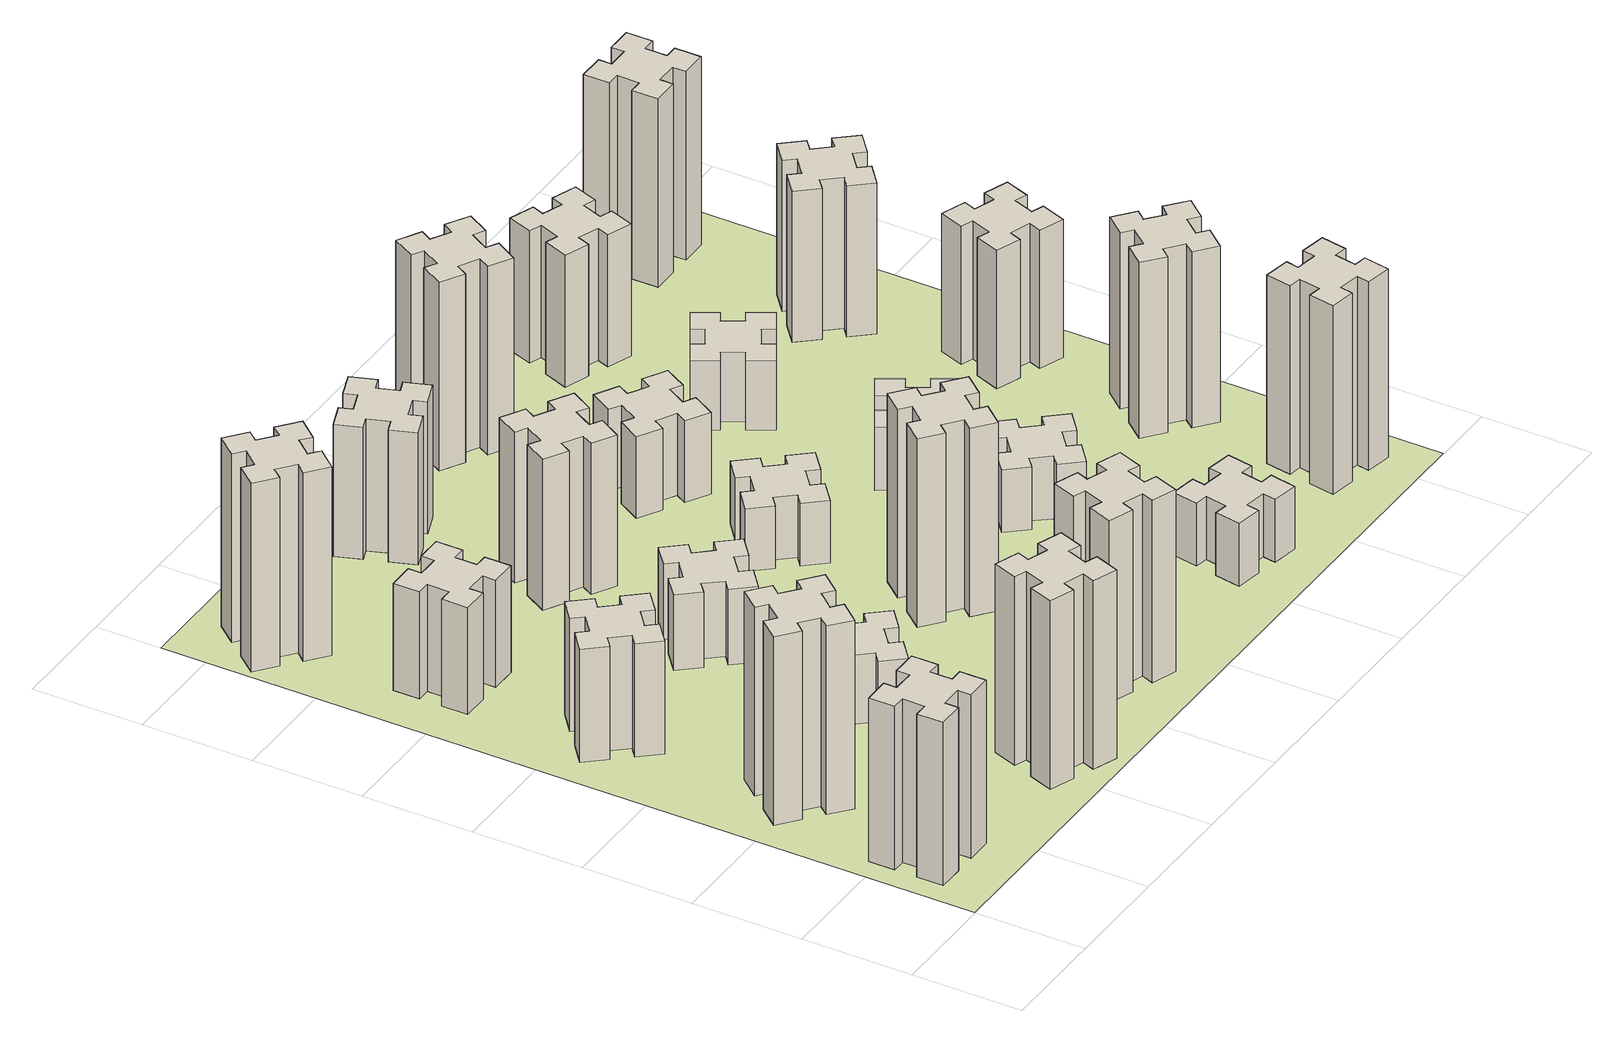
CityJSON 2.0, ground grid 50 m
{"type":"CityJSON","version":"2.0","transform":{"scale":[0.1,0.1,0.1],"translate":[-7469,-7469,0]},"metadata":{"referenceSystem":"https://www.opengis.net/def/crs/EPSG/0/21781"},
"CityObjects":{
"building1":{"type":"Building","attributes":{"class":"1000","function":"1000","usage":"1000","yearOfConstruction":2016,"roofType":"1000","measuredHeight":78,"storeysAboveGround":30,"storeysBelowGround":0},"geometry":[{"type":"Solid","lod":"1","boundaries":[[[[0,1,2,3,4,5,6,7,8,9,10,11,12,13,14,15,16,17,18,19]],[[17,16,20,21]],[[16,15,22,20]],[[15,14,23,22]],[[14,13,24,23]],[[13,12,25,24]],[[12,11,26,25]],[[11,10,27,26]],[[10,9,28,27]],[[9,8,29,28]],[[8,7,30,29]],[[7,6,31,30]],[[6,5,32,31]],[[5,4,33,32]],[[4,3,34,33]],[[3,2,35,34]],[[2,1,36,35]],[[1,0,37,36]],[[0,19,38,37]],[[19,18,39,38]],[[18,17,21,39]],[[24,25,26,27,28,29,30,31,32,33,34,35,36,37,38,39,21,20,22,23]]]]}]},
"building2":{"type":"Building","attributes":{"class":"1000","function":"1000","usage":"1000","yearOfConstruction":2016,"roofType":"1000","measuredHeight":90,"storeysAboveGround":30,"storeysBelowGround":0},"geometry":[{"type":"Solid","lod":"1","boundaries":[[[[40,41,42,43,44,45,46,47,48,49,50,51,52,53,54,55,56,57,58,59]],[[57,56,60,61]],[[56,55,62,60]],[[55,54,63,62]],[[54,53,64,63]],[[53,52,65,64]],[[52,51,66,65]],[[51,50,67,66]],[[50,49,68,67]],[[49,48,69,68]],[[48,47,70,69]],[[47,46,71,70]],[[46,45,72,71]],[[45,44,73,72]],[[44,43,74,73]],[[43,42,75,74]],[[42,41,76,75]],[[41,40,77,76]],[[40,59,78,77]],[[59,58,79,78]],[[58,57,61,79]],[[64,65,66,67,68,69,70,71,72,73,74,75,76,77,78,79,61,60,62,63]]]]}]},
"building3":{"type":"Building","attributes":{"class":"1000","function":"1000","usage":"1000","yearOfConstruction":2016,"roofType":"1000","measuredHeight":54,"storeysAboveGround":30,"storeysBelowGround":0},"geometry":[{"type":"Solid","lod":"1","boundaries":[[[[80,81,82,83,84,85,86,87,88,89,90,91,92,93,94,95,96,97,98,99]],[[97,96,100,101]],[[96,95,102,100]],[[95,94,103,102]],[[94,93,104,103]],[[93,92,105,104]],[[92,91,106,105]],[[91,90,107,106]],[[90,89,108,107]],[[89,88,109,108]],[[88,87,110,109]],[[87,86,111,110]],[[86,85,112,111]],[[85,84,113,112]],[[84,83,114,113]],[[83,82,115,114]],[[82,81,116,115]],[[81,80,117,116]],[[80,99,118,117]],[[99,98,119,118]],[[98,97,101,119]],[[104,105,106,107,108,109,110,111,112,113,114,115,116,117,118,119,101,100,102,103]]]]}]},
"building4":{"type":"Building","attributes":{"class":"1000","function":"1000","usage":"1000","yearOfConstruction":2016,"roofType":"1000","measuredHeight":51,"storeysAboveGround":30,"storeysBelowGround":0},"geometry":[{"type":"Solid","lod":"1","boundaries":[[[[120,121,122,123,124,125,126,127,128,129,130,131,132,133,134,135,136,137,138,139]],[[137,136,140,141]],[[136,135,142,140]],[[135,134,143,142]],[[134,133,144,143]],[[133,132,145,144]],[[132,131,146,145]],[[131,130,147,146]],[[130,129,148,147]],[[129,128,149,148]],[[128,127,150,149]],[[127,126,151,150]],[[126,125,152,151]],[[125,124,153,152]],[[124,123,154,153]],[[123,122,155,154]],[[122,121,156,155]],[[121,120,157,156]],[[120,139,158,157]],[[139,138,159,158]],[[138,137,141,159]],[[144,145,146,147,148,149,150,151,152,153,154,155,156,157,158,159,141,140,142,143]]]]}]},
"building5":{"type":"Building","attributes":{"class":"1000","function":"1000","usage":"1000","yearOfConstruction":2016,"roofType":"1000","measuredHeight":90,"storeysAboveGround":30,"storeysBelowGround":0},"geometry":[{"type":"Solid","lod":"1","boundaries":[[[[160,161,162,163,164,165,166,167,168,169,170,171,172,173,174,175,176,177,178,179]],[[177,176,180,181]],[[176,175,182,180]],[[175,174,183,182]],[[174,173,184,183]],[[173,172,185,184]],[[172,171,186,185]],[[171,170,187,186]],[[170,169,188,187]],[[169,168,189,188]],[[168,167,190,189]],[[167,166,191,190]],[[166,165,192,191]],[[165,164,193,192]],[[164,163,194,193]],[[163,162,195,194]],[[162,161,196,195]],[[161,160,197,196]],[[160,179,198,197]],[[179,178,199,198]],[[178,177,181,199]],[[184,185,186,187,188,189,190,191,192,193,194,195,196,197,198,199,181,180,182,183]]]]}]},
"building6":{"type":"Building","attributes":{"class":"1000","function":"1000","usage":"1000","yearOfConstruction":2016,"roofType":"1000","measuredHeight":90,"storeysAboveGround":30,"storeysBelowGround":0},"geometry":[{"type":"Solid","lod":"1","boundaries":[[[[200,201,202,203,204,205,206,207,208,209,210,211,212,213,214,215,216,217,218,219]],[[217,216,220,221]],[[216,215,222,220]],[[215,214,223,222]],[[214,213,224,223]],[[213,212,225,224]],[[212,211,226,225]],[[211,210,227,226]],[[210,209,228,227]],[[209,208,229,228]],[[208,207,230,229]],[[207,206,231,230]],[[206,205,232,231]],[[205,204,233,232]],[[204,203,234,233]],[[203,202,235,234]],[[202,201,236,235]],[[201,200,237,236]],[[200,219,238,237]],[[219,218,239,238]],[[218,217,221,239]],[[224,225,226,227,228,229,230,231,232,233,234,235,236,237,238,239,221,220,222,223]]]]}]},
"building7":{"type":"Building","attributes":{"class":"1000","function":"1000","usage":"1000","yearOfConstruction":2016,"roofType":"1000","measuredHeight":33,"storeysAboveGround":30,"storeysBelowGround":0},"geometry":[{"type":"Solid","lod":"1","boundaries":[[[[240,241,242,243,244,245,246,247,248,249,250,251,252,253,254,255,256,257,258,259]],[[257,256,260,261]],[[256,255,262,260]],[[255,254,263,262]],[[254,253,264,263]],[[253,252,265,264]],[[252,251,266,265]],[[251,250,267,266]],[[250,249,268,267]],[[249,248,269,268]],[[248,247,270,269]],[[247,246,271,270]],[[246,245,272,271]],[[245,244,273,272]],[[244,243,274,273]],[[243,242,275,274]],[[242,241,276,275]],[[241,240,277,276]],[[240,259,278,277]],[[259,258,279,278]],[[258,257,261,279]],[[264,265,266,267,268,269,270,271,272,273,274,275,276,277,278,279,261,260,262,263]]]]}]},
"building8":{"type":"Building","attributes":{"class":"1000","function":"1000","usage":"1000","yearOfConstruction":2016,"roofType":"1000","measuredHeight":36,"storeysAboveGround":30,"storeysBelowGround":0},"geometry":[{"type":"Solid","lod":"1","boundaries":[[[[280,281,282,283,284,285,286,287,288,289,290,291,292,293,294,295,296,297,298,299]],[[297,296,300,301]],[[296,295,302,300]],[[295,294,303,302]],[[294,293,304,303]],[[293,292,305,304]],[[292,291,306,305]],[[291,290,307,306]],[[290,289,308,307]],[[289,288,309,308]],[[288,287,310,309]],[[287,286,311,310]],[[286,285,312,311]],[[285,284,313,312]],[[284,283,314,313]],[[283,282,315,314]],[[282,281,316,315]],[[281,280,317,316]],[[280,299,318,317]],[[299,298,319,318]],[[298,297,301,319]],[[304,305,306,307,308,309,310,311,312,313,314,315,316,317,318,319,301,300,302,303]]]]}]},
"building9":{"type":"Building","attributes":{"class":"1000","function":"1000","usage":"1000","yearOfConstruction":2016,"roofType":"1000","measuredHeight":87,"storeysAboveGround":30,"storeysBelowGround":0},"geometry":[{"type":"Solid","lod":"1","boundaries":[[[[320,321,322,323,324,325,326,327,328,329,330,331,332,333,334,335,336,337,338,339]],[[337,336,340,341]],[[336,335,342,340]],[[335,334,343,342]],[[334,333,344,343]],[[333,332,345,344]],[[332,331,346,345]],[[331,330,347,346]],[[330,329,348,347]],[[329,328,349,348]],[[328,327,350,349]],[[327,326,351,350]],[[326,325,352,351]],[[325,324,353,352]],[[324,323,354,353]],[[323,322,355,354]],[[322,321,356,355]],[[321,320,357,356]],[[320,339,358,357]],[[339,338,359,358]],[[338,337,341,359]],[[344,345,346,347,348,349,350,351,352,353,354,355,356,357,358,359,341,340,342,343]]]]}]},
"building10":{"type":"Building","attributes":{"class":"1000","function":"1000","usage":"1000","yearOfConstruction":2016,"roofType":"1000","measuredHeight":72,"storeysAboveGround":30,"storeysBelowGround":0},"geometry":[{"type":"Solid","lod":"1","boundaries":[[[[360,361,362,363,364,365,366,367,368,369,370,371,372,373,374,375,376,377,378,379]],[[377,376,380,381]],[[376,375,382,380]],[[375,374,383,382]],[[374,373,384,383]],[[373,372,385,384]],[[372,371,386,385]],[[371,370,387,386]],[[370,369,388,387]],[[369,368,389,388]],[[368,367,390,389]],[[367,366,391,390]],[[366,365,392,391]],[[365,364,393,392]],[[364,363,394,393]],[[363,362,395,394]],[[362,361,396,395]],[[361,360,397,396]],[[360,379,398,397]],[[379,378,399,398]],[[378,377,381,399]],[[384,385,386,387,388,389,390,391,392,393,394,395,396,397,398,399,381,380,382,383]]]]}]},
"building11":{"type":"Building","attributes":{"class":"1000","function":"1000","usage":"1000","yearOfConstruction":2016,"roofType":"1000","measuredHeight":63,"storeysAboveGround":30,"storeysBelowGround":0},"geometry":[{"type":"Solid","lod":"1","boundaries":[[[[400,401,402,403,404,405,406,407,408,409,410,411,412,413,414,415,416,417,418,419]],[[417,416,420,421]],[[416,415,422,420]],[[415,414,423,422]],[[414,413,424,423]],[[413,412,425,424]],[[412,411,426,425]],[[411,410,427,426]],[[410,409,428,427]],[[409,408,429,428]],[[408,407,430,429]],[[407,406,431,430]],[[406,405,432,431]],[[405,404,433,432]],[[404,403,434,433]],[[403,402,435,434]],[[402,401,436,435]],[[401,400,437,436]],[[400,419,438,437]],[[419,418,439,438]],[[418,417,421,439]],[[424,425,426,427,428,429,430,431,432,433,434,435,436,437,438,439,421,420,422,423]]]]}]},
"building12":{"type":"Building","attributes":{"class":"1000","function":"1000","usage":"1000","yearOfConstruction":2016,"roofType":"1000","measuredHeight":90,"storeysAboveGround":30,"storeysBelowGround":0},"geometry":[{"type":"Solid","lod":"1","boundaries":[[[[440,441,442,443,444,445,446,447,448,449,450,451,452,453,454,455,456,457,458,459]],[[457,456,460,461]],[[456,455,462,460]],[[455,454,463,462]],[[454,453,464,463]],[[453,452,465,464]],[[452,451,466,465]],[[451,450,467,466]],[[450,449,468,467]],[[449,448,469,468]],[[448,447,470,469]],[[447,446,471,470]],[[446,445,472,471]],[[445,444,473,472]],[[444,443,474,473]],[[443,442,475,474]],[[442,441,476,475]],[[441,440,477,476]],[[440,459,478,477]],[[459,458,479,478]],[[458,457,461,479]],[[464,465,466,467,468,469,470,471,472,473,474,475,476,477,478,479,461,460,462,463]]]]}]},
"building13":{"type":"Building","attributes":{"class":"1000","function":"1000","usage":"1000","yearOfConstruction":2016,"roofType":"1000","measuredHeight":30,"storeysAboveGround":30,"storeysBelowGround":0},"geometry":[{"type":"Solid","lod":"1","boundaries":[[[[480,481,482,483,484,485,486,487,488,489,490,491,492,493,494,495,496,497,498,499]],[[497,496,500,501]],[[496,495,502,500]],[[495,494,503,502]],[[494,493,504,503]],[[493,492,505,504]],[[492,491,506,505]],[[491,490,507,506]],[[490,489,508,507]],[[489,488,509,508]],[[488,487,510,509]],[[487,486,511,510]],[[486,485,512,511]],[[485,484,513,512]],[[484,483,514,513]],[[483,482,515,514]],[[482,481,516,515]],[[481,480,517,516]],[[480,499,518,517]],[[499,498,519,518]],[[498,497,501,519]],[[504,505,506,507,508,509,510,511,512,513,514,515,516,517,518,519,501,500,502,503]]]]}]},
"building14":{"type":"Building","attributes":{"class":"1000","function":"1000","usage":"1000","yearOfConstruction":2016,"roofType":"1000","measuredHeight":39,"storeysAboveGround":30,"storeysBelowGround":0},"geometry":[{"type":"Solid","lod":"1","boundaries":[[[[520,521,522,523,524,525,526,527,528,529,530,531,532,533,534,535,536,537,538,539]],[[537,536,540,541]],[[536,535,542,540]],[[535,534,543,542]],[[534,533,544,543]],[[533,532,545,544]],[[532,531,546,545]],[[531,530,547,546]],[[530,529,548,547]],[[529,528,549,548]],[[528,527,550,549]],[[527,526,551,550]],[[526,525,552,551]],[[525,524,553,552]],[[524,523,554,553]],[[523,522,555,554]],[[522,521,556,555]],[[521,520,557,556]],[[520,539,558,557]],[[539,538,559,558]],[[538,537,541,559]],[[544,545,546,547,548,549,550,551,552,553,554,555,556,557,558,559,541,540,542,543]]]]}]},
"building15":{"type":"Building","attributes":{"class":"1000","function":"1000","usage":"1000","yearOfConstruction":2016,"roofType":"1000","measuredHeight":30,"storeysAboveGround":30,"storeysBelowGround":0},"geometry":[{"type":"Solid","lod":"1","boundaries":[[[[560,561,562,563,564,565,566,567,568,569,570,571,572,573,574,575,576,577,578,579]],[[577,576,580,581]],[[576,575,582,580]],[[575,574,583,582]],[[574,573,584,583]],[[573,572,585,584]],[[572,571,586,585]],[[571,570,587,586]],[[570,569,588,587]],[[569,568,589,588]],[[568,567,590,589]],[[567,566,591,590]],[[566,565,592,591]],[[565,564,593,592]],[[564,563,594,593]],[[563,562,595,594]],[[562,561,596,595]],[[561,560,597,596]],[[560,579,598,597]],[[579,578,599,598]],[[578,577,581,599]],[[584,585,586,587,588,589,590,591,592,593,594,595,596,597,598,599,581,580,582,583]]]]}]},
"building16":{"type":"Building","attributes":{"class":"1000","function":"1000","usage":"1000","yearOfConstruction":2016,"roofType":"1000","measuredHeight":90,"storeysAboveGround":30,"storeysBelowGround":0},"geometry":[{"type":"Solid","lod":"1","boundaries":[[[[600,601,602,603,604,605,606,607,608,609,610,611,612,613,614,615,616,617,618,619]],[[617,616,620,621]],[[616,615,622,620]],[[615,614,623,622]],[[614,613,624,623]],[[613,612,625,624]],[[612,611,626,625]],[[611,610,627,626]],[[610,609,628,627]],[[609,608,629,628]],[[608,607,630,629]],[[607,606,631,630]],[[606,605,632,631]],[[605,604,633,632]],[[604,603,634,633]],[[603,602,635,634]],[[602,601,636,635]],[[601,600,637,636]],[[600,619,638,637]],[[619,618,639,638]],[[618,617,621,639]],[[624,625,626,627,628,629,630,631,632,633,634,635,636,637,638,639,621,620,622,623]]]]}]},
"building17":{"type":"Building","attributes":{"class":"1000","function":"1000","usage":"1000","yearOfConstruction":2016,"roofType":"1000","measuredHeight":30,"storeysAboveGround":30,"storeysBelowGround":0},"geometry":[{"type":"Solid","lod":"1","boundaries":[[[[640,641,642,643,644,645,646,647,648,649,650,651,652,653,654,655,656,657,658,659]],[[657,656,660,661]],[[656,655,662,660]],[[655,654,663,662]],[[654,653,664,663]],[[653,652,665,664]],[[652,651,666,665]],[[651,650,667,666]],[[650,649,668,667]],[[649,648,669,668]],[[648,647,670,669]],[[647,646,671,670]],[[646,645,672,671]],[[645,644,673,672]],[[644,643,674,673]],[[643,642,675,674]],[[642,641,676,675]],[[641,640,677,676]],[[640,659,678,677]],[[659,658,679,678]],[[658,657,661,679]],[[664,665,666,667,668,669,670,671,672,673,674,675,676,677,678,679,661,660,662,663]]]]}]},
"building18":{"type":"Building","attributes":{"class":"1000","function":"1000","usage":"1000","yearOfConstruction":2016,"roofType":"1000","measuredHeight":30,"storeysAboveGround":30,"storeysBelowGround":0},"geometry":[{"type":"Solid","lod":"1","boundaries":[[[[680,681,682,683,684,685,686,687,688,689,690,691,692,693,694,695,696,697,698,699]],[[697,696,700,701]],[[696,695,702,700]],[[695,694,703,702]],[[694,693,704,703]],[[693,692,705,704]],[[692,691,706,705]],[[691,690,707,706]],[[690,689,708,707]],[[689,688,709,708]],[[688,687,710,709]],[[687,686,711,710]],[[686,685,712,711]],[[685,684,713,712]],[[684,683,714,713]],[[683,682,715,714]],[[682,681,716,715]],[[681,680,717,716]],[[680,699,718,717]],[[699,698,719,718]],[[698,697,701,719]],[[704,705,706,707,708,709,710,711,712,713,714,715,716,717,718,719,701,700,702,703]]]]}]},
"building19":{"type":"Building","attributes":{"class":"1000","function":"1000","usage":"1000","yearOfConstruction":2016,"roofType":"1000","measuredHeight":33,"storeysAboveGround":30,"storeysBelowGround":0},"geometry":[{"type":"Solid","lod":"1","boundaries":[[[[720,721,722,723,724,725,726,727,728,729,730,731,732,733,734,735,736,737,738,739]],[[737,736,740,741]],[[736,735,742,740]],[[735,734,743,742]],[[734,733,744,743]],[[733,732,745,744]],[[732,731,746,745]],[[731,730,747,746]],[[730,729,748,747]],[[729,728,749,748]],[[728,727,750,749]],[[727,726,751,750]],[[726,725,752,751]],[[725,724,753,752]],[[724,723,754,753]],[[723,722,755,754]],[[722,721,756,755]],[[721,720,757,756]],[[720,739,758,757]],[[739,738,759,758]],[[738,737,741,759]],[[744,745,746,747,748,749,750,751,752,753,754,755,756,757,758,759,741,740,742,743]]]]}]},
"building20":{"type":"Building","attributes":{"class":"1000","function":"1000","usage":"1000","yearOfConstruction":2016,"roofType":"1000","measuredHeight":90,"storeysAboveGround":30,"storeysBelowGround":0},"geometry":[{"type":"Solid","lod":"1","boundaries":[[[[760,761,762,763,764,765,766,767,768,769,770,771,772,773,774,775,776,777,778,779]],[[777,776,780,781]],[[776,775,782,780]],[[775,774,783,782]],[[774,773,784,783]],[[773,772,785,784]],[[772,771,786,785]],[[771,770,787,786]],[[770,769,788,787]],[[769,768,789,788]],[[768,767,790,789]],[[767,766,791,790]],[[766,765,792,791]],[[765,764,793,792]],[[764,763,794,793]],[[763,762,795,794]],[[762,761,796,795]],[[761,760,797,796]],[[760,779,798,797]],[[779,778,799,798]],[[778,777,781,799]],[[784,785,786,787,788,789,790,791,792,793,794,795,796,797,798,799,781,780,782,783]]]]}]},
"building21":{"type":"Building","attributes":{"class":"1000","function":"1000","usage":"1000","yearOfConstruction":2016,"roofType":"1000","measuredHeight":63,"storeysAboveGround":30,"storeysBelowGround":0},"geometry":[{"type":"Solid","lod":"1","boundaries":[[[[800,801,802,803,804,805,806,807,808,809,810,811,812,813,814,815,816,817,818,819]],[[817,816,820,821]],[[816,815,822,820]],[[815,814,823,822]],[[814,813,824,823]],[[813,812,825,824]],[[812,811,826,825]],[[811,810,827,826]],[[810,809,828,827]],[[809,808,829,828]],[[808,807,830,829]],[[807,806,831,830]],[[806,805,832,831]],[[805,804,833,832]],[[804,803,834,833]],[[803,802,835,834]],[[802,801,836,835]],[[801,800,837,836]],[[800,819,838,837]],[[819,818,839,838]],[[818,817,821,839]],[[824,825,826,827,828,829,830,831,832,833,834,835,836,837,838,839,821,820,822,823]]]]}]},
"building22":{"type":"Building","attributes":{"class":"1000","function":"1000","usage":"1000","yearOfConstruction":2016,"roofType":"1000","measuredHeight":84,"storeysAboveGround":30,"storeysBelowGround":0},"geometry":[{"type":"Solid","lod":"1","boundaries":[[[[840,841,842,843,844,845,846,847,848,849,850,851,852,853,854,855,856,857,858,859]],[[857,856,860,861]],[[856,855,862,860]],[[855,854,863,862]],[[854,853,864,863]],[[853,852,865,864]],[[852,851,866,865]],[[851,850,867,866]],[[850,849,868,867]],[[849,848,869,868]],[[848,847,870,869]],[[847,846,871,870]],[[846,845,872,871]],[[845,844,873,872]],[[844,843,874,873]],[[843,842,875,874]],[[842,841,876,875]],[[841,840,877,876]],[[840,859,878,877]],[[859,858,879,878]],[[858,857,861,879]],[[864,865,866,867,868,869,870,871,872,873,874,875,876,877,878,879,861,860,862,863]]]]}]},
"building23":{"type":"Building","attributes":{"class":"1000","function":"1000","usage":"1000","yearOfConstruction":2016,"roofType":"1000","measuredHeight":66,"storeysAboveGround":30,"storeysBelowGround":0},"geometry":[{"type":"Solid","lod":"1","boundaries":[[[[880,881,882,883,884,885,886,887,888,889,890,891,892,893,894,895,896,897,898,899]],[[897,896,900,901]],[[896,895,902,900]],[[895,894,903,902]],[[894,893,904,903]],[[893,892,905,904]],[[892,891,906,905]],[[891,890,907,906]],[[890,889,908,907]],[[889,888,909,908]],[[888,887,910,909]],[[887,886,911,910]],[[886,885,912,911]],[[885,884,913,912]],[[884,883,914,913]],[[883,882,915,914]],[[882,881,916,915]],[[881,880,917,916]],[[880,899,918,917]],[[899,898,919,918]],[[898,897,901,919]],[[904,905,906,907,908,909,910,911,912,913,914,915,916,917,918,919,901,900,902,903]]]]}]},
"building24":{"type":"Building","attributes":{"class":"1000","function":"1000","usage":"1000","yearOfConstruction":2016,"roofType":"1000","measuredHeight":72,"storeysAboveGround":30,"storeysBelowGround":0},"geometry":[{"type":"Solid","lod":"1","boundaries":[[[[920,921,922,923,924,925,926,927,928,929,930,931,932,933,934,935,936,937,938,939]],[[937,936,940,941]],[[936,935,942,940]],[[935,934,943,942]],[[934,933,944,943]],[[933,932,945,944]],[[932,931,946,945]],[[931,930,947,946]],[[930,929,948,947]],[[929,928,949,948]],[[928,927,950,949]],[[927,926,951,950]],[[926,925,952,951]],[[925,924,953,952]],[[924,923,954,953]],[[923,922,955,954]],[[922,921,956,955]],[[921,920,957,956]],[[920,939,958,957]],[[939,938,959,958]],[[938,937,941,959]],[[944,945,946,947,948,949,950,951,952,953,954,955,956,957,958,959,941,940,942,943]]]]}]},
"building25":{"type":"Building","attributes":{"class":"1000","function":"1000","usage":"1000","yearOfConstruction":2016,"roofType":"1000","measuredHeight":90,"storeysAboveGround":30,"storeysBelowGround":0},"geometry":[{"type":"Solid","lod":"1","boundaries":[[[[960,961,962,963,964,965,966,967,968,969,970,971,972,973,974,975,976,977,978,979]],[[977,976,980,981]],[[976,975,982,980]],[[975,974,983,982]],[[974,973,984,983]],[[973,972,985,984]],[[972,971,986,985]],[[971,970,987,986]],[[970,969,988,987]],[[969,968,989,988]],[[968,967,990,989]],[[967,966,991,990]],[[966,965,992,991]],[[965,964,993,992]],[[964,963,994,993]],[[963,962,995,994]],[[962,961,996,995]],[[961,960,997,996]],[[960,979,998,997]],[[979,978,999,998]],[[978,977,981,999]],[[984,985,986,987,988,989,990,991,992,993,994,995,996,997,998,999,981,980,982,983]]]]}]},
"landuse1":{"type":"LandUse","attributes":{"name":"plot1","function":"1010"},"geometry":[{"type":"MultiSurface","lod":"1","boundaries":[[[1000,1001,1002,1003]]]}]}
},
"vertices":[
[165,425,0],[165,325,0],[105,325,0],[105,205,0],[225,205,0],[225,265,0],[325,265,0],[325,205,0],[445,205,0],[445,325,0],[385,325,0],[385,425,0],[445,425,0],[445,545,0],[325,545,0],[325,485,0],[225,485,0],[225,545,0],[105,545,0],[105,425,0],[225,485,780],[225,545,780],[325,485,780],[325,545,780],[445,545,780],[445,425,780],[385,425,780],[385,325,780],[445,325,780],[445,205,780],[325,205,780],[325,265,780],[225,265,780],[225,205,780],[105,205,780],[105,325,780],[165,325,780],[165,425,780],[105,425,780],[105,545,780],
[484,1067,0],[408,1132,0],[446,1178,0],[354,1255,0],[277,1163,0],[323,1124,0],[259,1048,0],[213,1086,0],[136,994,0],[228,917,0],[266,963,0],[343,899,0],[304,853,0],[396,776,0],[473,868,0],[427,906,0],[492,983,0],[538,944,0],[615,1036,0],[523,1113,0],[492,983,900],[538,944,900],[427,906,900],[473,868,900],[396,776,900],[304,853,900],[343,899,900],[266,963,900],[228,917,900],[136,994,900],[213,1086,900],[259,1048,900],[323,1124,900],[277,1163,900],[354,1255,900],[446,1178,900],[408,1132,900],[484,1067,900],[523,1113,900],[615,1036,900],
[492,1888,0],[427,1964,0],[473,2003,0],[396,2095,0],[304,2018,0],[343,1972,0],[266,1907,0],[228,1953,0],[136,1876,0],[213,1784,0],[259,1823,0],[323,1746,0],[277,1708,0],[354,1616,0],[446,1693,0],[408,1739,0],[484,1803,0],[523,1757,0],[615,1834,0],[538,1926,0],[484,1803,540],[523,1757,540],[408,1739,540],[446,1693,540],[354,1616,540],[277,1708,540],[323,1746,540],[259,1823,540],[213,1784,540],[136,1876,540],[228,1953,540],[266,1907,540],[343,1972,540],[304,2018,540],[396,2095,540],[473,2003,540],[427,1964,540],[492,1888,540],[538,1926,540],[615,1834,540],
[485,2545,0],[485,2645,0],[545,2645,0],[545,2765,0],[425,2765,0],[425,2705,0],[325,2705,0],[325,2765,0],[205,2765,0],[205,2645,0],[265,2645,0],[265,2545,0],[205,2545,0],[205,2425,0],[325,2425,0],[325,2485,0],[425,2485,0],[425,2425,0],[545,2425,0],[545,2545,0],[425,2485,510],[425,2425,510],[325,2485,510],[325,2425,510],[205,2425,510],[205,2545,510],[265,2545,510],[265,2645,510],[205,2645,510],[205,2765,510],[325,2765,510],[325,2705,510],[425,2705,510],[425,2765,510],[545,2765,510],[545,2645,510],[485,2645,510],[485,2545,510],[545,2545,510],[545,2425,510],
[1029,360,0],[995,266,0],[939,287,0],[897,174,0],[1010,133,0],[1031,189,0],[1125,155,0],[1104,99,0],[1217,57,0],[1258,170,0],[1202,191,0],[1236,285,0],[1292,264,0],[1333,377,0],[1220,418,0],[1200,362,0],[1106,396,0],[1127,452,0],[1014,493,0],[973,380,0],[1106,396,900],[1127,452,900],[1200,362,900],[1220,418,900],[1333,377,900],[1292,264,900],[1236,285,900],[1202,191,900],[1258,170,900],[1217,57,900],[1104,99,900],[1125,155,900],[1031,189,900],[1010,133,900],[897,174,900],[939,287,900],[995,266,900],[1029,360,900],[973,380,900],[1014,493,900],
[384,3387,0],[308,3452,0],[346,3498,0],[254,3575,0],[177,3483,0],[223,3444,0],[159,3368,0],[113,3406,0],[36,3314,0],[128,3237,0],[166,3283,0],[243,3219,0],[204,3173,0],[296,3096,0],[373,3188,0],[327,3226,0],[392,3303,0],[438,3264,0],[515,3356,0],[423,3433,0],[392,3303,900],[438,3264,900],[327,3226,900],[373,3188,900],[296,3096,900],[204,3173,900],[243,3219,900],[166,3283,900],[128,3237,900],[36,3314,900],[113,3406,900],[159,3368,900],[223,3444,900],[177,3483,900],[254,3575,900],[346,3498,900],[308,3452,900],[384,3387,900],[423,3433,900],[515,3356,900],
[983,1232,0],[906,1167,0],[868,1213,0],[776,1136,0],[853,1044,0],[899,1083,0],[963,1006,0],[917,968,0],[994,876,0],[1086,953,0],[1048,999,0],[1124,1063,0],[1163,1017,0],[1255,1094,0],[1178,1186,0],[1132,1148,0],[1067,1224,0],[1113,1263,0],[1036,1355,0],[944,1278,0],[1067,1224,330],[1113,1263,330],[1132,1148,330],[1178,1186,330],[1255,1094,330],[1163,1017,330],[1124,1063,330],[1048,999,330],[1086,953,330],[994,876,330],[917,968,330],[963,1006,330],[899,1083,330],[853,1044,330],[776,1136,330],[868,1213,330],[906,1167,330],[983,1232,330],[944,1278,330],[1036,1355,330],
[1083,1972,0],[1006,1907,0],[968,1953,0],[876,1876,0],[953,1784,0],[999,1823,0],[1063,1746,0],[1017,1708,0],[1094,1616,0],[1186,1693,0],[1148,1739,0],[1224,1803,0],[1263,1757,0],[1355,1834,0],[1278,1926,0],[1232,1888,0],[1167,1964,0],[1213,2003,0],[1136,2095,0],[1044,2018,0],[1167,1964,360],[1213,2003,360],[1232,1888,360],[1278,1926,360],[1355,1834,360],[1263,1757,360],[1224,1803,360],[1148,1739,360],[1186,1693,360],[1094,1616,360],[1017,1708,360],[1063,1746,360],[999,1823,360],[953,1784,360],[876,1876,360],[968,1953,360],[1006,1907,360],[1083,1972,360],[1044,2018,360],[1136,2095,360],
[1669,460,0],[1635,366,0],[1579,387,0],[1537,274,0],[1650,233,0],[1671,289,0],[1765,255,0],[1744,199,0],[1857,157,0],[1898,270,0],[1842,291,0],[1876,385,0],[1932,364,0],[1973,477,0],[1860,518,0],[1840,462,0],[1746,496,0],[1767,552,0],[1654,593,0],[1613,480,0],[1746,496,870],[1767,552,870],[1840,462,870],[1860,518,870],[1973,477,870],[1932,364,870],[1876,385,870],[1842,291,870],[1898,270,870],[1857,157,870],[1744,199,870],[1765,255,870],[1671,289,870],[1650,233,870],[1537,274,870],[1579,387,870],[1635,366,870],[1669,460,870],[1613,480,870],[1654,593,870],
[1314,2666,0],[1227,2716,0],[1257,2768,0],[1153,2828,0],[1093,2724,0],[1145,2694,0],[1095,2607,0],[1043,2637,0],[983,2533,0],[1087,2473,0],[1117,2525,0],[1204,2475,0],[1174,2423,0],[1278,2363,0],[1338,2467,0],[1286,2497,0],[1336,2584,0],[1388,2554,0],[1448,2658,0],[1344,2718,0],[1336,2584,720],[1388,2554,720],[1286,2497,720],[1338,2467,720],[1278,2363,720],[1174,2423,720],[1204,2475,720],[1117,2525,720],[1087,2473,720],[983,2533,720],[1043,2637,720],[1095,2607,720],[1145,2694,720],[1093,2724,720],[1153,2828,720],[1257,2768,720],[1227,2716,720],[1314,2666,720],[1344,2718,720],[1448,2658,720],
[1125,3456,0],[1031,3422,0],[1010,3478,0],[897,3437,0],[939,3324,0],[995,3345,0],[1029,3251,0],[973,3230,0],[1014,3117,0],[1127,3159,0],[1106,3215,0],[1200,3249,0],[1220,3193,0],[1333,3234,0],[1292,3347,0],[1236,3326,0],[1202,3420,0],[1258,3440,0],[1217,3553,0],[1104,3512,0],[1202,3420,630],[1258,3440,630],[1236,3326,630],[1292,3347,630],[1333,3234,630],[1220,3193,630],[1200,3249,630],[1106,3215,630],[1127,3159,630],[1014,3117,630],[973,3230,630],[1029,3251,630],[995,3345,630],[939,3324,630],[897,3437,630],[1010,3478,630],[1031,3422,630],[1125,3456,630],[1104,3512,630],[1217,3553,630],
[1803,1324,0],[1739,1248,0],[1693,1286,0],[1616,1194,0],[1708,1117,0],[1746,1163,0],[1823,1099,0],[1784,1053,0],[1876,976,0],[1953,1068,0],[1907,1106,0],[1972,1183,0],[2018,1144,0],[2095,1236,0],[2003,1313,0],[1964,1267,0],[1888,1332,0],[1926,1378,0],[1834,1455,0],[1757,1363,0],[1888,1332,900],[1926,1378,900],[1964,1267,900],[2003,1313,900],[2095,1236,900],[2018,1144,900],[1972,1183,900],[1907,1106,900],[1953,1068,900],[1876,976,900],[1784,1053,900],[1823,1099,900],[1746,1163,900],[1708,1117,900],[1616,1194,900],[1693,1286,900],[1739,1248,900],[1803,1324,900],[1757,1363,900],[1834,1455,900],
[1972,1988,0],[1907,2064,0],[1953,2103,0],[1876,2195,0],[1784,2118,0],[1823,2072,0],[1746,2007,0],[1708,2053,0],[1616,1976,0],[1693,1884,0],[1739,1923,0],[1803,1846,0],[1757,1808,0],[1834,1716,0],[1926,1793,0],[1888,1839,0],[1964,1903,0],[2003,1857,0],[2095,1934,0],[2018,2026,0],[1964,1903,300],[2003,1857,300],[1888,1839,300],[1926,1793,300],[1834,1716,300],[1757,1808,300],[1803,1846,300],[1739,1923,300],[1693,1884,300],[1616,1976,300],[1708,2053,300],[1746,2007,300],[1823,2072,300],[1784,2118,300],[1876,2195,300],[1953,2103,300],[1907,2064,300],[1972,1988,300],[2018,2026,300],[2095,1934,300],
[2026,2497,0],[2076,2584,0],[2128,2554,0],[2188,2658,0],[2084,2718,0],[2054,2666,0],[1967,2716,0],[1997,2768,0],[1893,2828,0],[1833,2724,0],[1885,2694,0],[1835,2607,0],[1783,2637,0],[1723,2533,0],[1827,2473,0],[1857,2525,0],[1944,2475,0],[1914,2423,0],[2018,2363,0],[2078,2467,0],[1944,2475,390],[1914,2423,390],[1857,2525,390],[1827,2473,390],[1723,2533,390],[1783,2637,390],[1835,2607,390],[1885,2694,390],[1833,2724,390],[1893,2828,390],[1997,2768,390],[1967,2716,390],[2054,2666,390],[2084,2718,390],[2188,2658,390],[2128,2554,390],[2076,2584,390],[2026,2497,390],[2078,2467,390],[2018,2363,390],
[2596,444,0],[2578,345,0],[2519,356,0],[2498,237,0],[2617,217,0],[2627,276,0],[2725,258,0],[2715,199,0],[2833,178,0],[2854,297,0],[2795,307,0],[2812,405,0],[2871,395,0],[2892,513,0],[2774,534,0],[2764,475,0],[2665,492,0],[2676,551,0],[2557,572,0],[2537,454,0],[2665,492,300],[2676,551,300],[2764,475,300],[2774,534,300],[2892,513,300],[2871,395,300],[2812,405,300],[2795,307,300],[2854,297,300],[2833,178,300],[2715,199,300],[2725,258,300],[2627,276,300],[2617,217,300],[2498,237,300],[2519,356,300],[2578,345,300],[2596,444,300],[2537,454,300],[2557,572,300],
[1757,3365,0],[1844,3315,0],[1814,3263,0],[1918,3203,0],[1978,3307,0],[1926,3337,0],[1976,3424,0],[2028,3394,0],[2088,3498,0],[1984,3558,0],[1954,3506,0],[1867,3556,0],[1897,3608,0],[1793,3668,0],[1733,3564,0],[1785,3534,0],[1735,3447,0],[1683,3477,0],[1623,3373,0],[1727,3313,0],[1735,3447,900],[1683,3477,900],[1785,3534,900],[1733,3564,900],[1793,3668,900],[1897,3608,900],[1867,3556,900],[1954,3506,900],[1984,3558,900],[2088,3498,900],[2028,3394,900],[1976,3424,900],[1926,3337,900],[1978,3307,900],[1918,3203,900],[1814,3263,900],[1844,3315,900],[1757,3365,900],[1727,3313,900],[1623,3373,900],
[2563,1332,0],[2486,1267,0],[2448,1313,0],[2356,1236,0],[2433,1144,0],[2479,1183,0],[2543,1106,0],[2497,1068,0],[2574,976,0],[2666,1053,0],[2628,1099,0],[2704,1163,0],[2743,1117,0],[2835,1194,0],[2758,1286,0],[2712,1248,0],[2647,1324,0],[2693,1363,0],[2616,1455,0],[2524,1378,0],[2647,1324,300],[2693,1363,300],[2712,1248,300],[2758,1286,300],[2835,1194,300],[2743,1117,300],[2704,1163,300],[2628,1099,300],[2666,1053,300],[2574,976,300],[2497,1068,300],[2543,1106,300],[2479,1183,300],[2433,1144,300],[2356,1236,300],[2448,1313,300],[2486,1267,300],[2563,1332,300],[2524,1378,300],[2616,1455,300],
[2475,1744,0],[2525,1657,0],[2473,1627,0],[2533,1523,0],[2637,1583,0],[2607,1635,0],[2694,1685,0],[2724,1633,0],[2828,1693,0],[2768,1797,0],[2716,1767,0],[2666,1854,0],[2718,1884,0],[2658,1988,0],[2554,1928,0],[2584,1876,0],[2497,1826,0],[2467,1878,0],[2363,1818,0],[2423,1714,0],[2497,1826,300],[2467,1878,300],[2584,1876,300],[2554,1928,300],[2658,1988,300],[2718,1884,300],[2666,1854,300],[2716,1767,300],[2768,1797,300],[2828,1693,300],[2724,1633,300],[2694,1685,300],[2607,1635,300],[2637,1583,300],[2533,1523,300],[2473,1627,300],[2525,1657,300],[2475,1744,300],[2423,1714,300],[2363,1818,300],
[2475,2584,0],[2525,2497,0],[2473,2467,0],[2533,2363,0],[2637,2423,0],[2607,2475,0],[2694,2525,0],[2724,2473,0],[2828,2533,0],[2768,2637,0],[2716,2607,0],[2666,2694,0],[2718,2724,0],[2658,2828,0],[2554,2768,0],[2584,2716,0],[2497,2666,0],[2467,2718,0],[2363,2658,0],[2423,2554,0],[2497,2666,330],[2467,2718,330],[2584,2716,330],[2554,2768,330],[2658,2828,330],[2718,2724,330],[2666,2694,330],[2716,2607,330],[2768,2637,330],[2828,2533,330],[2724,2473,330],[2694,2525,330],[2607,2475,330],[2637,2423,330],[2533,2363,330],[2473,2467,330],[2525,2497,330],[2475,2584,330],[2423,2554,330],[2363,2658,330],
[3504,475,0],[3405,492,0],[3416,551,0],[3297,572,0],[3277,454,0],[3336,444,0],[3318,345,0],[3259,356,0],[3238,237,0],[3357,217,0],[3367,276,0],[3465,258,0],[3455,199,0],[3573,178,0],[3594,297,0],[3535,307,0],[3552,405,0],[3611,395,0],[3632,513,0],[3514,534,0],[3552,405,900],[3611,395,900],[3535,307,900],[3594,297,900],[3573,178,900],[3455,199,900],[3465,258,900],[3367,276,900],[3357,217,900],[3238,237,900],[3259,356,900],[3318,345,900],[3336,444,900],[3277,454,900],[3297,572,900],[3416,551,900],[3405,492,900],[3504,475,900],[3514,534,900],[3632,513,900],
[2511,3249,0],[2605,3215,0],[2584,3159,0],[2697,3117,0],[2738,3230,0],[2682,3251,0],[2716,3345,0],[2772,3324,0],[2813,3437,0],[2700,3478,0],[2680,3422,0],[2586,3456,0],[2607,3512,0],[2494,3553,0],[2453,3440,0],[2509,3420,0],[2475,3326,0],[2419,3347,0],[2377,3234,0],[2490,3193,0],[2475,3326,630],[2419,3347,630],[2509,3420,630],[2453,3440,630],[2494,3553,630],[2607,3512,630],[2586,3456,630],[2680,3422,630],[2700,3478,630],[2813,3437,630],[2772,3324,630],[2716,3345,630],[2682,3251,630],[2738,3230,630],[2697,3117,630],[2584,3159,630],[2605,3215,630],[2511,3249,630],[2490,3193,630],[2377,3234,630],
[3487,1006,0],[3552,1083,0],[3598,1044,0],[3675,1136,0],[3583,1213,0],[3544,1167,0],[3468,1232,0],[3506,1278,0],[3414,1355,0],[3337,1263,0],[3383,1224,0],[3319,1148,0],[3273,1186,0],[3196,1094,0],[3288,1017,0],[3326,1063,0],[3403,999,0],[3364,953,0],[3456,876,0],[3533,968,0],[3403,999,840],[3364,953,840],[3326,1063,840],[3288,1017,840],[3196,1094,840],[3273,1186,840],[3319,1148,840],[3383,1224,840],[3337,1263,840],[3414,1355,840],[3506,1278,840],[3468,1232,840],[3544,1167,840],[3583,1213,840],[3675,1136,840],[3598,1044,840],[3552,1083,840],[3487,1006,840],[3533,968,840],[3456,876,840],
[3520,1942,0],[3426,1976,0],[3447,2032,0],[3334,2073,0],[3293,1960,0],[3349,1940,0],[3315,1846,0],[3259,1867,0],[3217,1754,0],[3330,1713,0],[3351,1769,0],[3445,1735,0],[3424,1679,0],[3537,1637,0],[3578,1750,0],[3522,1771,0],[3556,1865,0],[3612,1844,0],[3653,1957,0],[3540,1998,0],[3556,1865,660],[3612,1844,660],[3522,1771,660],[3578,1750,660],[3537,1637,660],[3424,1679,660],[3445,1735,660],[3351,1769,660],[3330,1713,660],[3217,1754,660],[3259,1867,660],[3315,1846,660],[3349,1940,660],[3293,1960,660],[3334,2073,660],[3447,2032,660],[3426,1976,660],[3520,1942,660],[3540,1998,660],[3653,1957,660],
[3219,2563,0],[3283,2486,0],[3237,2448,0],[3314,2356,0],[3406,2433,0],[3368,2479,0],[3444,2543,0],[3483,2497,0],[3575,2574,0],[3498,2666,0],[3452,2628,0],[3387,2704,0],[3433,2743,0],[3356,2835,0],[3264,2758,0],[3303,2712,0],[3226,2647,0],[3188,2693,0],[3096,2616,0],[3173,2524,0],[3226,2647,720],[3188,2693,720],[3303,2712,720],[3264,2758,720],[3356,2835,720],[3433,2743,720],[3387,2704,720],[3452,2628,720],[3498,2666,720],[3575,2574,720],[3483,2497,720],[3444,2543,720],[3368,2479,720],[3406,2433,720],[3314,2356,720],[3237,2448,720],[3283,2486,720],[3219,2563,720],[3173,2524,720],[3096,2616,720],
[3285,3325,0],[3385,3325,0],[3385,3265,0],[3505,3265,0],[3505,3385,0],[3445,3385,0],[3445,3485,0],[3505,3485,0],[3505,3605,0],[3385,3605,0],[3385,3545,0],[3285,3545,0],[3285,3605,0],[3165,3605,0],[3165,3485,0],[3225,3485,0],[3225,3385,0],[3165,3385,0],[3165,3265,0],[3285,3265,0],[3225,3385,900],[3165,3385,900],[3225,3485,900],[3165,3485,900],[3165,3605,900],[3285,3605,900],[3285,3545,900],[3385,3545,900],[3385,3605,900],[3505,3605,900],[3505,3485,900],[3445,3485,900],[3445,3385,900],[3505,3385,900],[3505,3265,900],[3385,3265,900],[3385,3325,900],[3285,3325,900],[3285,3265,900],[3165,3265,900],
[5,3705,0],[3705,3705,0],[3705,5,0],[5,5,0]
]}
